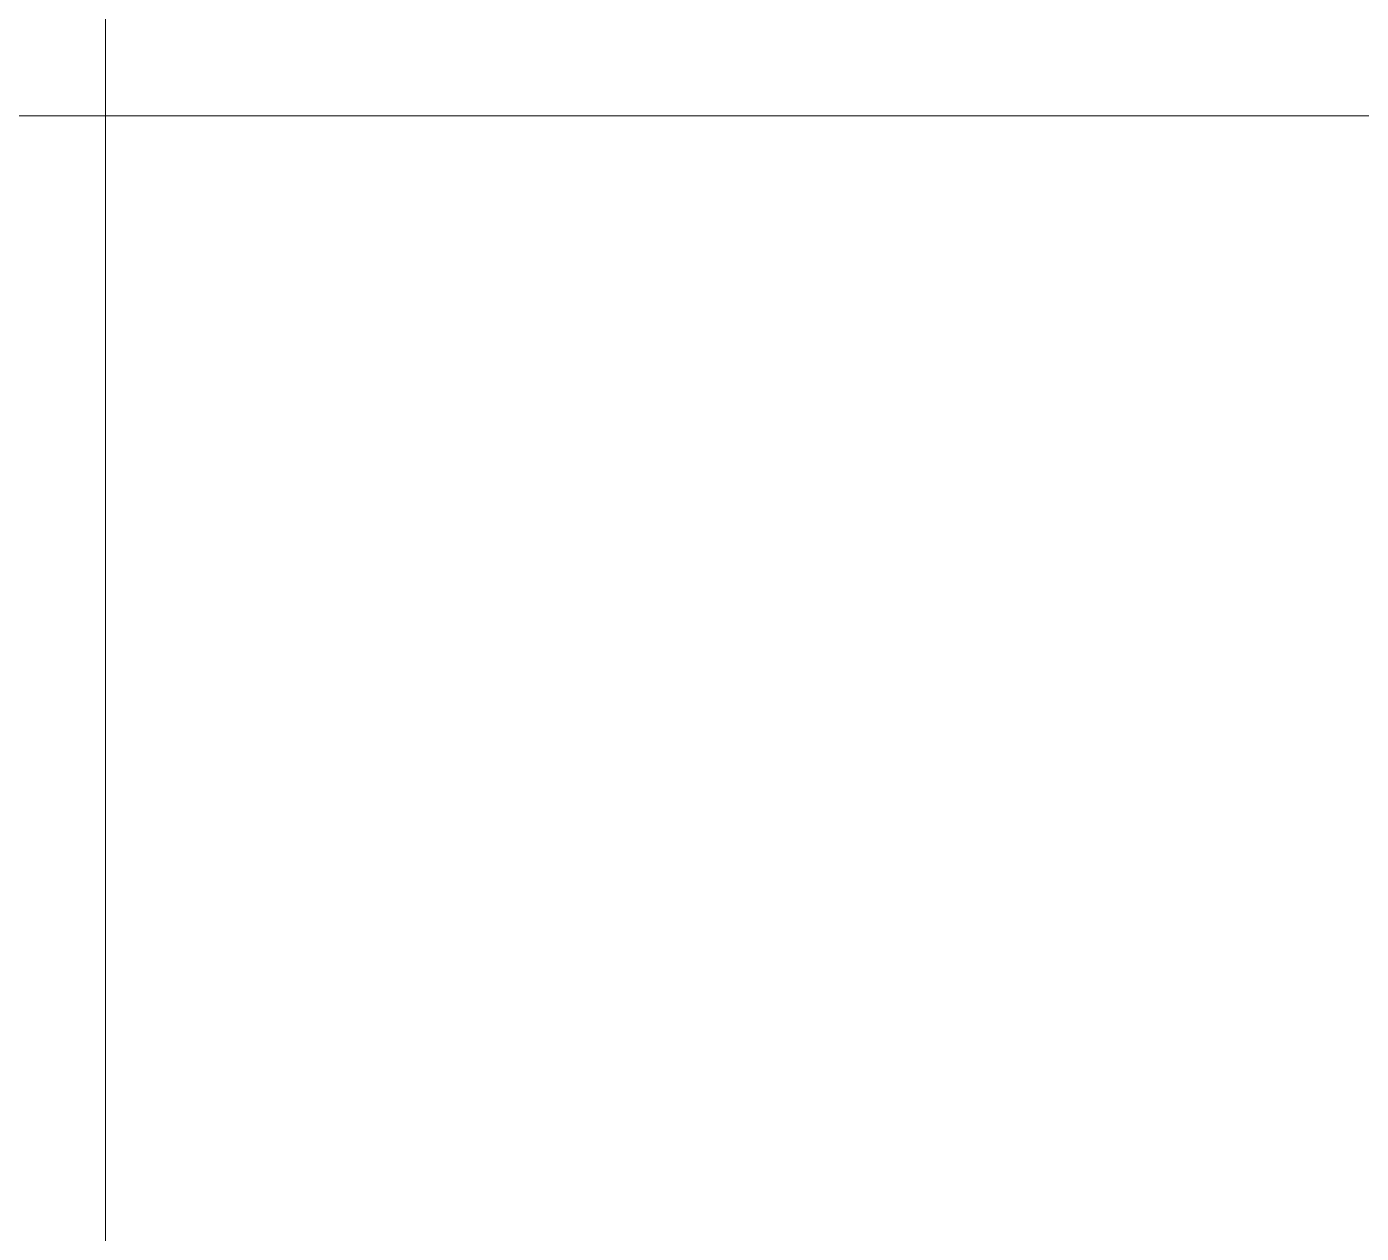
# Model space of a CAD drawing. Header units: millimetres. Extents: x -177800 to -26107, y -132450 to -18386.
# Drawn here: x -167761.622 to -167757.393, y -129245.914 to -129242.091 of the extents above; entities that cross this region are included whole.
import ezdxf

# ---------------------------------------------------------------- set-up
doc = ezdxf.new("R2010")
doc.units = ezdxf.units.MM
doc.layers.add('0-1', color=7, linetype='Continuous', lineweight=5)
doc.layers.add('A-_DETA----_E-1', color=6, linetype='Continuous', lineweight=9, true_color=0xff00ff)
doc.layers.add('A-_GENM----_M', color=6, linetype='Continuous', lineweight=9, true_color=0xff00ff)

# ---------------------------------------------------------------- blocks, each defined once
blk = doc.blocks.new('IDA - Toilet Partition - Corner - 950Lx700Width-4450347-BLK 2 UPPER ROOF PLAN')
at = {"layer": 'A-_GENM----_M'}
for p, q in [((900, 1784), (900, 3)), ((900, 20), (900, 30.25))]:
    blk.add_line(p, q, dxfattribs=at)
blk = doc.blocks.new('1599_DB_A_BLK3_1STGD_R21_rvt-1-BLK 2 UPPER ROOF PLAN')
at = {"layer": 'A-_DETA----_E-1'}
blk.add_line((-167761.3719, -129532.3735), (-167761.3719, -128772.3735), dxfattribs=at)
at = {"layer": 'A-_GENM----_M', "rotation": 269.9999999999996}
blk.add_blockref('IDA - Toilet Partition - Corner - 950Lx700Width-4450347-BLK 2 UPPER ROOF PLAN', (-167786.3719, -128342.3735), dxfattribs=at)

msp = doc.modelspace()

# ---------------------------------------------------------------- block references
at = {"layer": '0-1'}
msp.add_blockref('1599_DB_A_BLK3_1STGD_R21_rvt-1-BLK 2 UPPER ROOF PLAN', (0, 0), dxfattribs=at)

doc.saveas('drawing.dxf')
